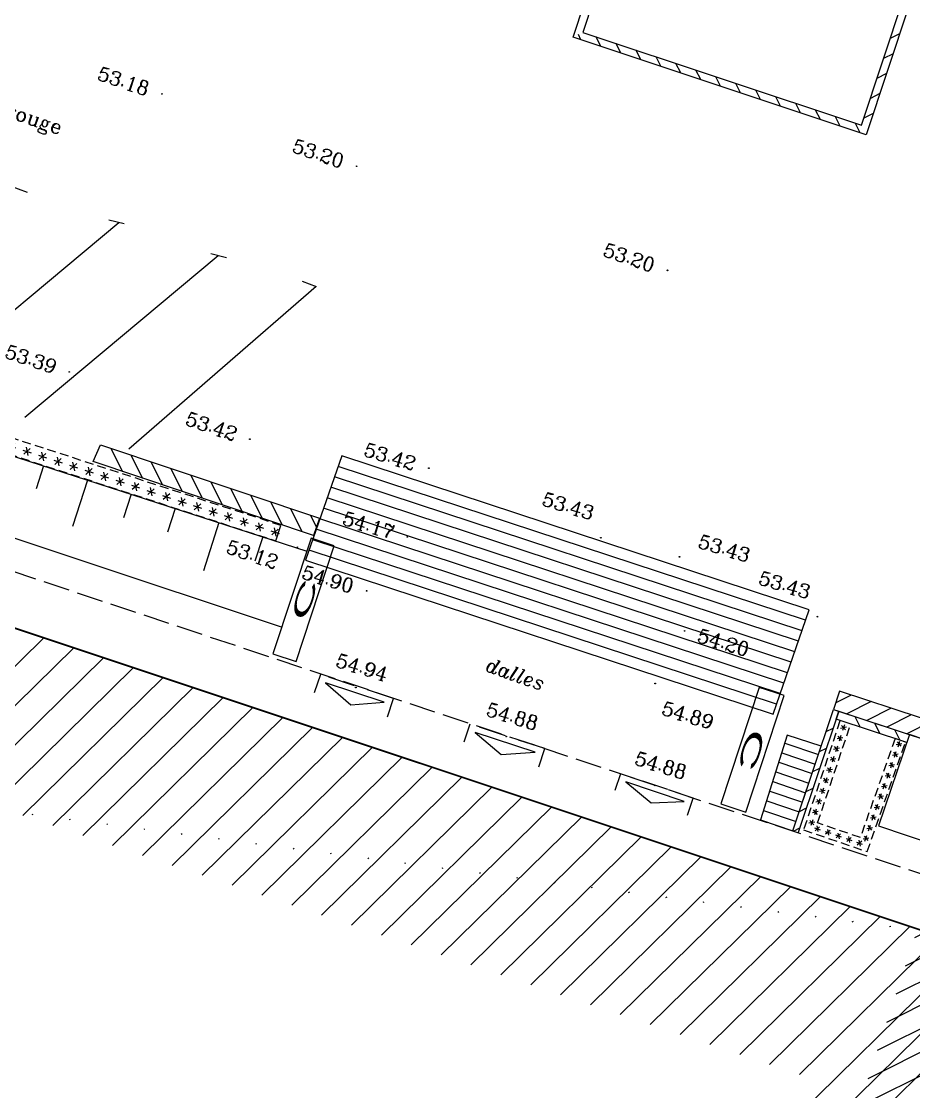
# Model space of a CAD drawing. Extents: x 661856 to 662117, y 6866905 to 6867165.
# Drawn here: x 662008.04 to 662033.49, y 6866967.09 to 6866997.62 of the extents above; entities that cross this region are included whole.
import ezdxf
from ezdxf.enums import TextEntityAlignment as Align

# ---------------------------------------------------------------- set-up
doc = ezdxf.new("R2010")
doc.units = 0
for name, pattern in [('CONTINU', [0]), ('DISCONTIN', [0.75, 0.5, -0.25]), ('HIDDEN', [0.375, 0.25, -0.125]), ('PARALLEL', [0]), ('USTATION2', [1, 0.75, -0.25])]:
    doc.linetypes.add(name, pattern=pattern)
doc.layers.get('0').update_dxf_attribs({"linetype": 'CONTINUOUS'})
for name, color, linetype in [('ACCES', 7, 'CONTINU'), ('BATI_LEGER', 7, 'CONTINU'), ('BATI_PUBLIC', 7, 'CONTINU'), ('BORDURE', 7, 'CONTINU'), ('COTE_ALTI', 8, 'CONTINU'), ('COTE_DE_SEUIL', 8, 'CONTINU'), ('ESCALIER', 7, 'CONTINU'), ('HACHURE', 7, 'CONTINUOUS'), ('HAIE', 3, 'CONTINU'), ('MARQ-SOL', 6, 'CONTINU'), ('MOB-URB', 6, 'CONTINU'), ('MUR', 7, 'CONTINU'), ('NOM_DE_VOIE', 7, 'CONTINU'), ('OUVRAGE_ART_DA', 7, 'CONTINU'), ('TALUS', 3, 'CONTINU')]:
    doc.layers.add(name, color=color, linetype=linetype)
doc.styles.add('COMPLEX', font='COMPLEX')
doc.styles.add('ITALIC', font='italic.shx', dxfattribs={"height": 0.6})
doc.styles.get("Standard").update_dxf_attribs({"font": 'ARIALUNI.ttf', "height": 2})

# ---------------------------------------------------------------- blocks, each defined once
blk = doc.blocks.new('*X94')
at = {"layer": 'BATI_PUBLIC', "color": 7, "linetype": 'CONTINU'}
for p, q in [((610644.013, 133481.382), (610647.983, 133485.352)), ((610644.868, 133481.105), (610648.838, 133485.075)), ((610645.722, 133480.828), (610649.692, 133484.799)), ((610646.577, 133480.552), (610650.547, 133484.522)), ((610647.431, 133480.275), (610651.402, 133484.245)), ((610648.286, 133479.998), (610652.256, 133483.968)), ((610649.141, 133479.721), (610653.111, 133483.692)), ((610649.995, 133479.445), (610653.965, 133483.415)), ((610650.85, 133479.168), (610654.82, 133483.138)), ((610651.704, 133478.891), (610655.675, 133482.861)), ((610652.559, 133478.614), (610656.529, 133482.584)), ((610653.414, 133478.337), (610657.384, 133482.308)), ((610654.268, 133478.061), (610658.238, 133482.031)), ((610655.123, 133477.784), (610659.093, 133481.754)), ((610655.977, 133477.507), (610659.948, 133481.477)), ((610656.832, 133477.23), (610660.802, 133481.201)), ((610657.687, 133476.954), (610661.657, 133480.924)), ((610658.541, 133476.677), (610662.512, 133480.647)), ((610659.396, 133476.4), (610663.366, 133480.37)), ((610660.25, 133476.123), (610664.221, 133480.094)), ((610661.105, 133475.847), (610665.075, 133479.817)), ((610661.96, 133475.57), (610665.93, 133479.54)), ((610662.814, 133475.293), (610666.785, 133479.263)), ((610663.669, 133475.016), (610667.639, 133478.987)), ((610664.523, 133474.74), (610668.494, 133478.71)), ((610665.378, 133474.463), (610669.348, 133478.433)), ((610666.233, 133474.186), (610670.203, 133478.156)), ((610667.087, 133473.909), (610671.058, 133477.88)), ((610667.942, 133473.632), (610671.912, 133477.603)), ((610668.797, 133473.356), (610672.767, 133477.326)), ((610669.651, 133473.079), (610673.621, 133477.049)), ((610669.102, 133471.399), (610674.476, 133476.773)), ((610668.554, 133469.719), (610675.331, 133476.496)), ((610668.005, 133468.039), (610675.815, 133475.849))]:
    blk.add_line(p, q, dxfattribs=at)
blk = doc.blocks.new('*X112')
at = {"layer": 'HAIE', "color": 3, "linetype": 'CONTINU'}
for p, q in [((610670.905, 133482.998), (610670.74, 133482.962)), ((610670.879, 133482.917), (610670.766, 133483.043)), ((610670.848, 133483.06), (610670.796, 133482.9)), ((610670.807, 133482.696), (610670.642, 133482.661)), ((610670.781, 133482.615), (610670.668, 133482.741)), ((610670.751, 133482.759), (610670.698, 133482.598)), ((610672.326, 133482.515), (610672.492, 133482.547)), ((610672.354, 133482.595), (610672.465, 133482.467)), ((610672.382, 133482.451), (610672.437, 133482.611)), ((610670.709, 133482.394), (610670.544, 133482.359)), ((610670.683, 133482.314), (610670.57, 133482.439)), ((610670.653, 133482.457), (610670.601, 133482.296)), ((610672.224, 133482.214), (610672.39, 133482.247)), ((610672.252, 133482.294), (610672.363, 133482.167)), ((610672.28, 133482.151), (610672.334, 133482.311)), ((610670.612, 133482.092), (610670.446, 133482.057)), ((610670.586, 133482.012), (610670.472, 133482.138)), ((610670.555, 133482.155), (610670.503, 133481.994)), ((610672.122, 133481.914), (610672.288, 133481.947)), ((610672.149, 133481.994), (610672.261, 133481.867)), ((610672.178, 133481.85), (610672.232, 133482.011)), ((610670.514, 133481.791), (610670.348, 133481.755)), ((610670.488, 133481.71), (610670.375, 133481.836)), ((610670.457, 133481.854), (610670.405, 133481.693)), ((610672.02, 133481.614), (610672.186, 133481.647)), ((610672.047, 133481.694), (610672.159, 133481.567)), ((610672.076, 133481.55), (610672.13, 133481.71)), ((610670.416, 133481.489), (610670.251, 133481.454)), ((610670.39, 133481.409), (610670.277, 133481.534)), ((610670.36, 133481.552), (610670.307, 133481.391)), ((610671.918, 133481.314), (610672.084, 133481.346)), ((610671.945, 133481.394), (610672.056, 133481.266)), ((610671.973, 133481.25), (610672.028, 133481.41)), ((610670.318, 133481.187), (610670.153, 133481.152)), ((610670.292, 133481.107), (610670.179, 133481.232)), ((610670.262, 133481.25), (610670.21, 133481.089)), ((610671.815, 133481.013), (610671.981, 133481.046)), ((610671.843, 133481.093), (610671.954, 133480.966)), ((610671.871, 133480.95), (610671.926, 133481.11)), ((610670.221, 133480.886), (610670.055, 133480.85)), ((610670.195, 133480.805), (610670.081, 133480.931)), ((610670.164, 133480.948), (610670.112, 133480.787)), ((610671.713, 133480.713), (610671.879, 133480.746)), ((610671.74, 133480.793), (610671.852, 133480.666)), ((610671.769, 133480.649), (610671.823, 133480.81)), ((610670.123, 133480.584), (610669.957, 133480.548)), ((610670.097, 133480.503), (610669.983, 133480.629)), ((610670.066, 133480.647), (610670.014, 133480.486)), ((610671.611, 133480.413), (610671.777, 133480.446)), ((610671.638, 133480.493), (610671.75, 133480.366)), ((610671.667, 133480.349), (610671.721, 133480.509)), ((610670.025, 133480.282), (610669.86, 133480.247)), ((610669.999, 133480.202), (610669.886, 133480.327)), ((610669.968, 133480.345), (610669.916, 133480.184)), ((610670.021, 133480.119), (610670.182, 133480.066)), ((610670.165, 133480.149), (610670.038, 133480.037)), ((610670.085, 133480.176), (610670.119, 133480.01)), ((610670.386, 133480.076), (610670.42, 133479.91)), ((610671.509, 133480.113), (610671.675, 133480.145)), ((610671.536, 133480.193), (610671.648, 133480.065)), ((610671.565, 133480.049), (610671.619, 133480.209)), ((610670.322, 133480.019), (610670.483, 133479.966)), ((610670.466, 133480.049), (610670.339, 133479.937)), ((610670.623, 133479.919), (610670.784, 133479.866)), ((610670.767, 133479.949), (610670.64, 133479.837)), ((610670.687, 133479.976), (610670.721, 133479.81)), ((610670.924, 133479.82), (610671.085, 133479.766)), ((610671.068, 133479.849), (610670.941, 133479.737)), ((610670.988, 133479.876), (610671.022, 133479.71)), ((610671.289, 133479.776), (610671.323, 133479.61)), ((610671.407, 133479.812), (610671.573, 133479.845)), ((610671.434, 133479.892), (610671.545, 133479.765)), ((610671.462, 133479.749), (610671.517, 133479.909)), ((610671.225, 133479.72), (610671.386, 133479.666)), ((610671.369, 133479.749), (610671.242, 133479.637))]:
    blk.add_line(p, q, dxfattribs=at)
blk = doc.blocks.new('*X113')
at = {"layer": 'MUR', "color": 7, "linetype": 'CONTINU'}
for p, q in [((610671.138, 133483.305), (610671.293, 133483.005)), ((610671.709, 133483.122), (610671.864, 133482.822)), ((610672.281, 133482.939), (610672.435, 133482.639))]:
    blk.add_line(p, q, dxfattribs=at)
blk = doc.blocks.new('*X114')
at = {"layer": 'MUR', "color": 7, "linetype": 'CONTINU'}
for p, q in [((610670.519, 133482.955), (610670.323, 133482.855)), ((610670.333, 133482.384), (610670.138, 133482.285)), ((610670.148, 133481.814), (610669.952, 133481.714)), ((610669.962, 133481.243), (610669.766, 133481.144)), ((610669.776, 133480.673), (610669.58, 133480.573)), ((610669.59, 133480.102), (610669.426, 133480.018))]:
    blk.add_line(p, q, dxfattribs=at)
blk = doc.blocks.new('*X115')
at = {"layer": 'MUR', "color": 7, "linetype": 'CONTINU'}
for p, q in [((610671.037, 133483.915), (610670.593, 133483.687)), ((610671.609, 133483.732), (610670.917, 133483.376)), ((610672.18, 133483.549), (610671.489, 133483.193)), ((610672.752, 133483.366), (610672.06, 133483.01)), ((610673.323, 133483.183), (610672.631, 133482.827)), ((610673.895, 133483), (610673.203, 133482.644)), ((610674.466, 133482.818), (610673.774, 133482.461)), ((610675.037, 133482.635), (610674.346, 133482.278))]:
    blk.add_line(p, q, dxfattribs=at)
blk = doc.blocks.new('*X137')
at = {"layer": 'MUR', "color": 7, "linetype": 'CONTINU'}
for p, q in [((610663.164, 133502.547), (610663.09, 133502.692)), ((610672.255, 133502.796), (610671.987, 133502.659)), ((610663.735, 133502.362), (610663.598, 133502.63)), ((610664.306, 133502.178), (610664.169, 133502.446)), ((610664.876, 133501.993), (610664.739, 133502.261)), ((610665.447, 133501.808), (610665.31, 133502.076)), ((610672.071, 133502.225), (610671.803, 133502.088)), ((610666.018, 133501.623), (610665.881, 133501.891)), ((610666.589, 133501.439), (610666.452, 133501.707)), ((610667.16, 133501.254), (610667.023, 133501.522)), ((610671.887, 133501.654), (610671.619, 133501.516)), ((610667.731, 133501.069), (610667.594, 133501.337)), ((610668.301, 133500.884), (610668.165, 133501.152)), ((610668.872, 133500.7), (610668.735, 133500.968)), ((610671.703, 133501.083), (610671.435, 133500.945)), ((610669.443, 133500.515), (610669.306, 133500.783)), ((610670.014, 133500.33), (610669.877, 133500.598)), ((610670.585, 133500.145), (610670.448, 133500.413)), ((610671.156, 133499.96), (610671.019, 133500.228)), ((610671.519, 133500.512), (610671.251, 133500.374))]:
    blk.add_line(p, q, dxfattribs=at)
blk = doc.blocks.new('*X141')
at = {"layer": 'TALUS', "color": 3, "linetype": 'CONTINU'}
for p, q in [((610622.888, 133498.334), (610622.452, 133497.024)), ((610624.137, 133497.919), (610623.92, 133497.269)), ((610625.385, 133497.503), (610625.17, 133496.858)), ((610626.633, 133497.087), (610626.208, 133495.809)), ((610627.882, 133496.671), (610627.671, 133496.038)), ((610629.13, 133496.256), (610628.921, 133495.628)), ((610630.378, 133495.84), (610629.963, 133494.595)), ((610631.626, 133495.424), (610631.421, 133494.807)), ((610632.875, 133495.008), (610632.671, 133494.397)), ((610634.129, 133494.612), (610633.74, 133493.381)), ((610635.384, 133494.216), (610635.189, 133493.598)), ((610636.639, 133493.82), (610636.442, 133493.199)), ((610637.893, 133493.423), (610637.499, 133492.175)), ((610639.148, 133493.027), (610638.95, 133492.4)), ((610640.403, 133492.631), (610640.204, 133492.001)), ((610641.657, 133492.235), (610641.257, 133490.969)), ((610642.912, 133491.839), (610642.711, 133491.203)), ((610644.166, 133491.442), (610643.965, 133490.804)), ((610645.421, 133491.047), (610645.018, 133489.762)), ((610646.677, 133490.653), (610646.474, 133490.007)), ((610647.932, 133490.258), (610647.726, 133489.605)), ((610649.187, 133489.864), (610648.771, 133488.539)), ((610650.442, 133489.47), (610650.231, 133488.798)), ((610651.697, 133489.075), (610651.484, 133488.395)), ((610652.953, 133488.681), (610652.519, 133487.302)), ((610654.208, 133488.286), (610653.988, 133487.588)), ((610655.463, 133487.892), (610655.365, 133487.577))]:
    blk.add_line(p, q, dxfattribs=at)
blk = doc.blocks.new('*X142')
at = {"layer": 'HAIE', "color": 3, "linetype": 'CONTINU'}
for p, q in [((610621.892, 133499.031), (610621.708, 133498.865)), ((610621.774, 133499.069), (610621.826, 133498.827)), ((610621.682, 133498.986), (610621.918, 133498.91)), ((610622.124, 133498.843), (610622.36, 133498.766)), ((610622.335, 133498.887), (610622.15, 133498.722)), ((610622.217, 133498.926), (610622.268, 133498.683)), ((610622.777, 133498.744), (610622.592, 133498.578)), ((610622.659, 133498.782), (610622.71, 133498.54)), ((610622.567, 133498.699), (610622.802, 133498.623)), ((610623.009, 133498.556), (610623.245, 133498.479)), ((610623.219, 133498.6), (610623.035, 133498.434)), ((610623.101, 133498.639), (610623.152, 133498.396)), ((610623.451, 133498.412), (610623.687, 133498.335)), ((610623.661, 133498.457), (610623.477, 133498.291)), ((610623.543, 133498.495), (610623.595, 133498.252)), ((610623.893, 133498.268), (610624.129, 133498.192)), ((610624.103, 133498.313), (610623.919, 133498.147)), ((610623.985, 133498.351), (610624.037, 133498.109)), ((610624.335, 133498.125), (610624.571, 133498.048)), ((610624.545, 133498.169), (610624.361, 133498.004)), ((610624.427, 133498.208), (610624.479, 133497.965)), ((610624.777, 133497.981), (610625.013, 133497.905)), ((610624.987, 133498.026), (610624.803, 133497.86)), ((610624.869, 133498.064), (610624.921, 133497.822)), ((610625.219, 133497.838), (610625.455, 133497.761)), ((610625.429, 133497.882), (610625.245, 133497.716)), ((610625.311, 133497.92), (610625.363, 133497.678)), ((610625.662, 133497.694), (610625.897, 133497.617)), ((610625.872, 133497.739), (610625.687, 133497.573)), ((610625.754, 133497.777), (610625.805, 133497.534)), ((610626.104, 133497.55), (610626.339, 133497.474)), ((610626.314, 133497.595), (610626.129, 133497.429)), ((610626.196, 133497.633), (610626.247, 133497.391)), ((610626.638, 133497.49), (610626.689, 133497.247)), ((610626.546, 133497.407), (610626.782, 133497.33)), ((610626.756, 133497.451), (610626.572, 133497.285)), ((610626.988, 133497.263), (610627.224, 133497.186)), ((610627.198, 133497.308), (610627.014, 133497.142)), ((610627.08, 133497.346), (610627.132, 133497.104)), ((610627.522, 133497.202), (610627.574, 133496.96)), ((610627.43, 133497.119), (610627.666, 133497.043)), ((610627.64, 133497.164), (610627.456, 133496.998)), ((610627.872, 133496.976), (610628.108, 133496.899)), ((610628.082, 133497.021), (610627.898, 133496.855)), ((610627.964, 133497.059), (610628.016, 133496.816)), ((610628.524, 133496.877), (610628.34, 133496.711)), ((610628.406, 133496.915), (610628.458, 133496.673)), ((610628.314, 133496.832), (610628.55, 133496.756)), ((610628.756, 133496.689), (610628.992, 133496.612)), ((610628.966, 133496.733), (610628.782, 133496.567)), ((610628.849, 133496.772), (610628.9, 133496.529)), ((610629.409, 133496.59), (610629.224, 133496.424)), ((610629.291, 133496.628), (610629.342, 133496.385)), ((610629.199, 133496.545), (610629.434, 133496.468)), ((610629.641, 133496.401), (610629.876, 133496.325)), ((610629.851, 133496.446), (610629.666, 133496.28)), ((610629.733, 133496.484), (610629.784, 133496.242)), ((610630.083, 133496.258), (610630.319, 133496.181)), ((610630.293, 133496.302), (610630.109, 133496.137)), ((610630.175, 133496.341), (610630.226, 133496.098)), ((610630.525, 133496.114), (610630.761, 133496.038)), ((610630.735, 133496.159), (610630.551, 133495.993)), ((610630.617, 133496.197), (610630.669, 133495.955)), ((610630.967, 133495.971), (610631.203, 133495.894)), ((610631.177, 133496.015), (610630.993, 133495.849)), ((610631.059, 133496.054), (610631.111, 133495.811)), ((610631.409, 133495.827), (610631.645, 133495.75)), ((610631.619, 133495.872), (610631.435, 133495.706)), ((610631.501, 133495.91), (610631.553, 133495.667)), ((610631.851, 133495.683), (610632.087, 133495.607)), ((610632.061, 133495.728), (610631.877, 133495.562)), ((610631.943, 133495.766), (610631.995, 133495.524)), ((610632.293, 133495.54), (610632.529, 133495.463)), ((610632.503, 133495.584), (610632.319, 133495.418)), ((610632.386, 133495.623), (610632.437, 133495.38)), ((610632.736, 133495.396), (610632.971, 133495.32)), ((610632.946, 133495.441), (610632.761, 133495.275)), ((610632.828, 133495.479), (610632.879, 133495.237)), ((610633.178, 133495.253), (610633.413, 133495.176)), ((610633.388, 133495.297), (610633.203, 133495.131)), ((610633.27, 133495.335), (610633.321, 133495.093)), ((610633.62, 133495.109), (610633.856, 133495.032)), ((610633.83, 133495.154), (610633.646, 133494.988)), ((610633.712, 133495.192), (610633.763, 133494.949)), ((610634.154, 133495.048), (610634.206, 133494.806)), ((610634.062, 133494.965), (610634.298, 133494.889)), ((610634.272, 133495.01), (610634.088, 133494.844)), ((610634.504, 133494.822), (610634.74, 133494.746)), ((610634.714, 133494.867), (610634.53, 133494.701)), ((610634.596, 133494.905), (610634.648, 133494.663)), ((610635.039, 133494.763), (610635.091, 133494.521)), ((610634.947, 133494.68), (610635.183, 133494.604)), ((610635.157, 133494.725), (610634.973, 133494.559)), ((610635.389, 133494.537), (610635.625, 133494.461)), ((610635.599, 133494.582), (610635.415, 133494.416)), ((610635.481, 133494.62), (610635.533, 133494.378)), ((610636.042, 133494.44), (610635.858, 133494.274)), ((610635.924, 133494.478), (610635.976, 133494.236)), ((610635.832, 133494.395), (610636.068, 133494.319)), ((610636.274, 133494.252), (610636.51, 133494.176)), ((610636.484, 133494.298), (610636.3, 133494.131)), ((610636.366, 133494.336), (610636.418, 133494.093)), ((610636.927, 133494.155), (610636.743, 133493.989)), ((610636.809, 133494.193), (610636.861, 133493.951)), ((610636.717, 133494.11), (610636.953, 133494.034)), ((610637.159, 133493.967), (610637.395, 133493.891)), ((610637.369, 133494.013), (610637.185, 133493.846)), ((610637.251, 133494.051), (610637.303, 133493.808)), ((610637.602, 133493.825), (610637.838, 133493.749)), ((610637.812, 133493.87), (610637.628, 133493.704)), ((610637.694, 133493.908), (610637.746, 133493.666)), ((610638.044, 133493.682), (610638.28, 133493.607)), ((610638.254, 133493.728), (610638.07, 133493.561)), ((610638.136, 133493.766), (610638.188, 133493.523)), ((610638.487, 133493.54), (610638.723, 133493.464)), ((610638.697, 133493.585), (610638.513, 133493.419)), ((610638.579, 133493.623), (610638.631, 133493.381)), ((610638.929, 133493.398), (610639.165, 133493.322)), ((610639.139, 133493.443), (610638.955, 133493.276)), ((610639.021, 133493.481), (610639.073, 133493.238)), ((610639.372, 133493.255), (610639.608, 133493.179)), ((610639.582, 133493.3), (610639.398, 133493.134)), ((610639.464, 133493.338), (610639.516, 133493.096)), ((610639.814, 133493.113), (610640.05, 133493.037)), ((610640.024, 133493.158), (610639.84, 133492.991)), ((610639.906, 133493.196), (610639.958, 133492.953)), ((610640.257, 133492.97), (610640.493, 133492.894)), ((610640.467, 133493.015), (610640.283, 133492.849)), ((610640.349, 133493.053), (610640.401, 133492.811)), ((610640.791, 133492.911), (610640.843, 133492.669)), ((610640.699, 133492.828), (610640.935, 133492.752)), ((610640.909, 133492.873), (610640.725, 133492.707)), ((610641.142, 133492.685), (610641.378, 133492.609)), ((610641.352, 133492.73), (610641.168, 133492.564)), ((610641.234, 133492.768), (610641.286, 133492.526)), ((610641.676, 133492.626), (610641.728, 133492.384)), ((610641.584, 133492.543), (610641.82, 133492.467)), ((610641.794, 133492.588), (610641.61, 133492.422)), ((610642.027, 133492.4), (610642.263, 133492.324)), ((610642.237, 133492.446), (610642.053, 133492.279)), ((610642.119, 133492.484), (610642.171, 133492.241)), ((610642.679, 133492.303), (610642.495, 133492.137)), ((610642.561, 133492.341), (610642.613, 133492.099)), ((610642.469, 133492.258), (610642.705, 133492.182)), ((610642.912, 133492.115), (610643.148, 133492.039)), ((610643.122, 133492.161), (610642.938, 133491.994)), ((610643.004, 133492.199), (610643.056, 133491.956)), ((610643.564, 133492.018), (610643.38, 133491.852)), ((610643.446, 133492.056), (610643.498, 133491.814)), ((610643.354, 133491.973), (610643.59, 133491.897)), ((610643.797, 133491.83), (610644.033, 133491.754)), ((610644.007, 133491.876), (610643.823, 133491.709)), ((610643.889, 133491.914), (610643.941, 133491.671)), ((610644.239, 133491.688), (610644.475, 133491.612)), ((610644.449, 133491.733), (610644.265, 133491.567)), ((610644.331, 133491.771), (610644.383, 133491.529)), ((610644.682, 133491.546), (610644.918, 133491.47)), ((610644.892, 133491.591), (610644.708, 133491.424)), ((610644.774, 133491.629), (610644.826, 133491.386)), ((610645.125, 133491.405), (610645.361, 133491.33)), ((610645.334, 133491.451), (610645.151, 133491.284)), ((610645.216, 133491.488), (610645.27, 133491.246)), ((610645.568, 133491.265), (610645.804, 133491.19)), ((610645.778, 133491.311), (610645.595, 133491.144)), ((610645.659, 133491.348), (610645.713, 133491.106)), ((610646.011, 133491.125), (610646.248, 133491.05)), ((610646.221, 133491.171), (610646.038, 133491.004)), ((610646.103, 133491.208), (610646.156, 133490.966)), ((610646.546, 133491.068), (610646.599, 133490.826)), ((610646.454, 133490.985), (610646.691, 133490.91)), ((610646.664, 133491.031), (610646.481, 133490.864)), ((610646.898, 133490.845), (610647.134, 133490.77)), ((610647.107, 133490.891), (610646.925, 133490.724)), ((610646.989, 133490.928), (610647.043, 133490.686)), ((610647.432, 133490.788), (610647.486, 133490.546)), ((610647.341, 133490.705), (610647.577, 133490.63)), ((610647.551, 133490.751), (610647.368, 133490.583)), ((610647.784, 133490.565), (610648.021, 133490.49)), ((610647.994, 133490.611), (610647.811, 133490.443)), ((610647.876, 133490.648), (610647.929, 133490.406)), ((610648.437, 133490.471), (610648.254, 133490.303)), ((610648.319, 133490.508), (610648.373, 133490.266)), ((610648.228, 133490.425), (610648.464, 133490.35)), ((610648.671, 133490.285), (610648.907, 133490.21)), ((610648.881, 133490.331), (610648.698, 133490.163)), ((610648.762, 133490.368), (610648.816, 133490.126)), ((610649.324, 133490.191), (610649.141, 133490.023)), ((610649.206, 133490.228), (610649.259, 133489.986)), ((610649.114, 133490.144), (610649.351, 133490.07)), ((610649.557, 133490.004), (610649.794, 133489.93)), ((610649.767, 133490.051), (610649.584, 133489.883)), ((610649.649, 133490.088), (610649.702, 133489.846)), ((610650.001, 133489.864), (610650.237, 133489.79)), ((610650.21, 133489.911), (610650.027, 133489.743)), ((610650.092, 133489.948), (610650.146, 133489.706)), ((610650.444, 133489.724), (610650.68, 133489.65)), ((610650.654, 133489.771), (610650.471, 133489.603)), ((610650.535, 133489.808), (610650.589, 133489.566)), ((610650.887, 133489.584), (610651.124, 133489.51)), ((610651.097, 133489.631), (610650.914, 133489.463)), ((610650.979, 133489.668), (610651.032, 133489.426)), ((610651.331, 133489.444), (610651.567, 133489.37)), ((610651.54, 133489.491), (610651.357, 133489.323)), ((610651.422, 133489.528), (610651.476, 133489.286)), ((610651.774, 133489.304), (610652.01, 133489.23)), ((610651.983, 133489.351), (610651.801, 133489.183)), ((610651.865, 133489.388), (610651.919, 133489.146)), ((610652.309, 133489.248), (610652.362, 133489.006)), ((610652.217, 133489.164), (610652.454, 133489.09)), ((610652.427, 133489.211), (610652.244, 133489.043)), ((610652.66, 133489.024), (610652.897, 133488.95)), ((610652.87, 133489.071), (610652.687, 133488.903)), ((610652.752, 133489.108), (610652.805, 133488.866)), ((610653.313, 133488.931), (610653.13, 133488.763)), ((610653.195, 133488.968), (610653.249, 133488.726)), ((610653.104, 133488.884), (610653.34, 133488.81)), ((610653.547, 133488.744), (610653.783, 133488.67)), ((610653.757, 133488.791), (610653.574, 133488.623)), ((610653.638, 133488.828), (610653.692, 133488.586)), ((610654.2, 133488.651), (610654.017, 133488.483)), ((610654.082, 133488.688), (610654.135, 133488.446)), ((610653.99, 133488.604), (610654.227, 133488.53)), ((610654.434, 133488.464), (610654.67, 133488.39)), ((610654.643, 133488.511), (610654.46, 133488.343)), ((610654.525, 133488.548), (610654.578, 133488.306))]:
    blk.add_line(p, q, dxfattribs=at)
blk = doc.blocks.new('*X143')
at = {"layer": 'MUR', "color": 7, "linetype": 'CONTINU'}
for p, q in [((610649.854, 133490.772), (610650.188, 133490.118)), ((610650.425, 133490.587), (610650.758, 133489.932)), ((610650.996, 133490.401), (610651.329, 133489.747)), ((610651.566, 133490.216), (610651.9, 133489.561)), ((610652.137, 133490.031), (610652.47, 133489.376)), ((610652.707, 133489.845), (610653.041, 133489.19)), ((610653.278, 133489.66), (610653.612, 133489.005)), ((610653.849, 133489.474), (610654.182, 133488.819)), ((610654.419, 133489.289), (610654.753, 133488.634)), ((610654.99, 133489.103), (610655.323, 133488.448)), ((610655.561, 133488.918), (610655.732, 133488.581))]:
    blk.add_line(p, q, dxfattribs=at)
blk = doc.blocks.new('P30100')
at = {"color": 0}
blk.add_circle((0, 0), 0.05, dxfattribs=at)
blk.add_attdef('COTE30100', (0.3, 0.3), '', height=0.3)
blk = doc.blocks.new('P30500')
at = {"color": 0}
blk.add_circle((0, 0), 0.05, dxfattribs=at)
blk.add_attdef('COTE30500', text='', height=0.3).set_placement((-0.3, -0.15), align=Align.RIGHT)
blk = doc.blocks.new('P30200')
at = {"color": 0}
blk.add_circle((0, 0), 0.05, dxfattribs=at)
blk.add_attdef('COTE30200', (0.3, -0.15), '', height=0.3)
blk = doc.blocks.new('P30300')
at = {"color": 0}
blk.add_circle((0, 0), 0.05, dxfattribs=at)
blk.add_attdef('COTE30300', (0.3, -0.6), '', height=0.3)
blk = doc.blocks.new('P30700')
at = {"color": 0}
blk.add_circle((0, 0), 0.05, dxfattribs=at)
blk.add_attdef('COTE30700', text='', height=0.3).set_placement((0, 0.3), align=Align.CENTER)
blk = doc.blocks.new('P30400')
at = {"color": 0}
blk.add_circle((0, 0), 0.05, dxfattribs=at)
blk.add_attdef('COTE30400', text='', height=0.3).set_placement((-0.3, 0.3), align=Align.RIGHT)
blk = doc.blocks.new('P30600')
at = {"color": 0}
blk.add_circle((0, 0), 0.05, dxfattribs=at)
blk.add_attdef('COTE30600', text='', height=0.3).set_placement((-0.3, -0.6), align=Align.RIGHT)
blk = doc.blocks.new('P23800')
for p, q in [((0, 0.497), (0, 0)), ((0.9987, 0.497), (0, 0.497)), ((0.9987, 0), (0.9987, 0.497)), ((0, 0), (0.9987, 0))]:
    blk.add_line(p, q)
blk = doc.blocks.new('P28000')
blk.add_blockref('P23800', (0, 0))
blk.add_text('C', height=0.3394).set_placement((0.3321, 0.0648))
blk = doc.blocks.new('SU415')
at = {"color": 0, "linetype": 'CONTINUOUS'}
for points in [[(0, 0.5), (0, 0)], [(0.1, 0.167), (0.9, 0.167), (0.5, 0.5), (0.1, 0.167)], [(1, 0), (1, 0.5)]]:
    blk.add_lwpolyline(points, dxfattribs=at)
at = {"color": 0, "linetype": 'DISCONTIN'}
blk.add_lwpolyline([(0, 0), (1, 0)], dxfattribs=at)

msp = doc.modelspace()

# ---------------------------------------------------------------- hatches: boundary and pattern name
at = {"layer": 'HACHURE'}
h = msp.add_hatch(dxfattribs=at)
h.set_pattern_fill('_USER', color=256, scale=0.6, angle=26.5676, style=0, pattern_type=0)
h.set_pattern_definition([(26.56761368, (50261.49716, 6738626.0907), (-0.2683521585, 0.5366443133), [])])
edge = h.paths.add_edge_path()
edge.add_line((661932.568, 6866987.86), (661945.677, 6866983.487))
edge.add_line((661945.677, 6866983.487), (661946.665, 6866986.457))
edge.add_line((661946.665, 6866986.457), (661963.755, 6866980.758))
edge.add_line((661963.755, 6866980.758), (661963.244, 6866979.245))
edge.add_line((661963.244, 6866979.245), (661980.522, 6866973.462))
edge.add_line((661980.522, 6866973.462), (662010.428, 6866963.543))
edge.add_line((662010.428, 6866963.543), (662028.856, 6866957.401))
edge.add_line((662028.856, 6866957.401), (662030.123, 6866961.207))
edge.add_line((662030.123, 6866961.207), (662033.604, 6866971.712))
edge.add_line((661931.619, 6866985.015), (661947.576, 6866979.691))
edge.add_line((661947.576, 6866979.691), (661948.564, 6866982.662))
edge.add_line((661948.564, 6866982.662), (661959.95, 6866978.865))
edge.add_line((661959.95, 6866978.865), (661958.946, 6866975.891))
edge.add_line((661958.946, 6866975.891), (661961.96, 6866974.898))
edge.add_line((661961.96, 6866974.898), (661962.447, 6866976.348))
edge.add_line((661962.447, 6866976.348), (661979.574, 6866970.616))
edge.add_line((661979.574, 6866970.616), (662009.482, 6866960.696))
edge.add_line((662009.482, 6866960.696), (662030.755, 6866953.606))
edge.add_line((662030.755, 6866953.606), (662032.97, 6866960.261))
edge.add_line((662032.97, 6866960.261), (662036.452, 6866970.768))
edge.add_line((662036.452, 6866970.768), (662033.597, 6866971.692))
edge.add_line((661931.619, 6866985.015), (661932.568, 6866987.86))

# ---------------------------------------------------------------- linework, layer by layer
at = {"layer": 'BATI_LEGER', "color": 7, "linetype": 'USTATION2'}
msp.add_lwpolyline([(661968.832, 6866994.911), (662038.268, 6866971.783)], dxfattribs=at)
at = {"layer": 'BATI_PUBLIC', "color": 7, "linetype": 'CONTINU', "const_width": 0.05}
msp.add_lwpolyline([(661957.151, 6867019.15), (661965.107, 6867042.65), (661969.045, 6867041.317), (661969.767, 6867043.45), (661972.676, 6867042.485), (661973.234, 6867044.186), (661977.083, 6867042.946), (661976.554, 6867041.277), (661979.416, 6867040.259), (661978.731, 6867038.169), (661982.647, 6867036.833), (661974.066, 6867011.068), (661975.832, 6867010.48), (661974.571, 6867006.668), (661972.797, 6867007.259), (661971.887, 6867004.525), (661973.497, 6867001.543), (661972.323, 6866998.095), (661969.418, 6866996.699), (661968.353, 6866993.476), (662036.575, 6866970.737), (662030.798, 6866953.544), (662013.322, 6866959.229)], dxfattribs=at)
at = {"layer": 'BORDURE', "color": 7, "linetype": 'CONTINUOUS'}
msp.add_lwpolyline([(661981.464, 6866991.579), (662003.553, 6866984.301), (662015.482, 6866980.335)], dxfattribs=at)
at = {"layer": 'ESCALIER', "color": 7, "linetype": 'CONTINU'}
for p, q in [((662017.176, 6866985.228), (662016.145, 6866982.251)), ((662030.518, 6866980.834), (662017.176, 6866985.228)), ((662030.414, 6866980.535), (662017.072, 6866984.928)), ((662030.311, 6866980.236), (662016.969, 6866984.629)), ((662030.207, 6866979.938), (662016.865, 6866984.33)), ((662030.103, 6866979.639), (662016.762, 6866984.031)), ((662030, 6866979.34), (662016.658, 6866983.732)), ((662029.896, 6866979.041), (662016.555, 6866983.433)), ((662029.792, 6866978.742), (662016.451, 6866983.134)), ((662029.689, 6866978.443), (662016.348, 6866982.835)), ((662029.585, 6866978.144), (662016.244, 6866982.536)), ((662016.145, 6866982.251), (662029.484, 6866977.853)), ((662029.484, 6866977.853), (662030.518, 6866980.834)), ((662029.891, 6866977.262), (662029.13, 6866974.838)), ((662030.858, 6866976.94), (662029.891, 6866977.262)), ((662029.819, 6866977.031), (662030.779, 6866976.705)), ((662030.048, 6866974.526), (662030.858, 6866976.94)), ((662029.733, 6866976.757), (662030.687, 6866976.433)), ((662029.646, 6866976.483), (662030.596, 6866976.161)), ((662029.56, 6866976.208), (662030.505, 6866975.888)), ((662029.474, 6866975.934), (662030.413, 6866975.616)), ((662029.302, 6866975.386), (662030.231, 6866975.071)), ((662029.388, 6866975.66), (662030.322, 6866975.343)), ((662029.216, 6866975.112), (662030.139, 6866974.799)), ((662029.13, 6866974.838), (662030.048, 6866974.526))]:
    msp.add_line(p, q, dxfattribs=at)
at = {"layer": 'HAIE', "color": 3, "linetype": 'HIDDEN'}
for points in [[(662015.443, 6866983.243), (662005.671, 6866986.422), (661995.155, 6866989.907), (661982.464, 6866994.149), (661982.316, 6866993.708), (661995.008, 6866989.466), (662005.526, 6866985.98), (662015.295, 6866982.802)], [(662031.394, 6866977.67), (662030.355, 6866974.555), (662032.171, 6866973.935), (662033.265, 6866977.061)], [(662032.965, 6866977.163), (662031.975, 6866974.337), (662030.756, 6866974.753), (662031.695, 6866977.569)]]:
    msp.add_lwpolyline(points, dxfattribs=at)
at = {"layer": 'HAIE', "color": 3, "linetype": 'CONTINUOUS'}
for points in [[(662015.295, 6866982.802), (662015.443, 6866983.243)], [(662033.265, 6866977.061), (662032.965, 6866977.163)]]:
    msp.add_lwpolyline(points, dxfattribs=at)
at = {"layer": 'MARQ-SOL', "color": 6, "linetype": 'CONTINUOUS'}
for points in [[(662007.684, 6866992.937), (662008.199, 6866992.751)], [(662010.818, 6866991.881), (662005.284, 6866987.25)], [(662010.529, 6866991.96), (662010.968, 6866991.858)], [(662013.443, 6866990.997), (662013.892, 6866990.888)], [(662013.655, 6866990.936), (662008.132, 6866986.321)], [(662016.049, 6866990.214), (662016.452, 6866990.063), (662011.107, 6866985.415)]]:
    msp.add_lwpolyline(points, dxfattribs=at)
at = {"layer": 'MUR', "color": 7, "linetype": 'PARALLEL'}
for points in [[(662045.522, 6867034.757), (662032.141, 6866994.39), (662023.785, 6866997.174), (662037.098, 6867037.524)], [(662037.3, 6867037.458), (662024.053, 6866997.308), (662032.006, 6866994.659), (662045.321, 6867034.829)], [(662010.291, 6866985.541), (662016.538, 6866983.452)], [(662016.372, 6866982.959), (662010.086, 6866985.062)], [(662030.049, 6866974.527), (662031.21, 6866977.99)], [(662031.357, 6866977.942), (662030.197, 6866974.478)], [(662031.357, 6866977.942), (662033.372, 6866977.277)], [(662033.297, 6866977.051), (662031.281, 6866977.716)]]:
    msp.add_lwpolyline(points, dxfattribs=at)
at = {"layer": 'MUR', "color": 7, "linetype": 'CONTINUOUS'}
for points in [[(662010.086, 6866985.062), (662010.291, 6866985.541)], [(662016.538, 6866983.452), (662016.372, 6866982.959)], [(662035.854, 6866976.46), (662036.004, 6866976.989), (662031.382, 6866978.513), (662031.21, 6866977.99), (662035.854, 6866976.46)], [(662031.21, 6866977.99), (662031.357, 6866977.942)], [(662031.281, 6866977.716), (662031.357, 6866977.942)]]:
    msp.add_lwpolyline(points, dxfattribs=at)
at = {"layer": 'TALUS', "color": 3, "linetype": 'CONTINUOUS'}
msp.add_lwpolyline([(661982.448, 6866993.658), (661993.661, 6866989.817), (662005.598, 6866985.935), (662016.178, 6866982.512)], dxfattribs=at)

# ---------------------------------------------------------------- block references
at = {"layer": 'ACCES', "color": 7, "linetype": 'CONTINU'}
for p, xscale, yscale, rotation in [((662018.652, 6866978.304), 2.195718999929423, 1.102607000393524, 161.7444627091613), ((662022.969, 6866976.873), 2.251113999873811, 1.090591999545443, 161.84866271486), ((662027.205, 6866975.456), 2.186729000060659, 1.017147999552525, 161.2831627060102)]:
    msp.add_blockref('SU415', p, dxfattribs=dict(at, xscale=xscale, yscale=yscale, rotation=rotation))
at = {"layer": 'BATI_PUBLIC', "color": 7, "linetype": 'CONTINU', "rotation": 359.5109627095217}
msp.add_blockref('*X94', (50243.611, 6738711.553), dxfattribs=at)
at = {"layer": 'COTE_ALTI', "color": 8}
ref = msp.add_blockref('P30500', (662012.047, 6866995.554, 53.182), dxfattribs=dict(at, xscale=0.1999999999630791, yscale=0.1999999999630791, rotation=341.5109655832211))
ref.add_attrib('COTE30500', '53.18', dxfattribs={"color": 8, "height": 0.4, "rotation": 341.511, "style": 'COMPLEX'}).set_placement((662011.604, 6866995.491, 53.182), align=Align.RIGHT)
ref = msp.add_blockref('P30500', (662017.602, 6866993.49, 53.196), dxfattribs=dict(at, xscale=0.1999999999630791, yscale=0.1999999999630791, rotation=341.5109655832211))
ref.add_attrib('COTE30500', '53.20', dxfattribs={"color": 8, "height": 0.4, "rotation": 341.511, "style": 'COMPLEX'}).set_placement((662017.16, 6866993.427, 53.196), align=Align.RIGHT)
ref = msp.add_blockref('P30500', (662026.472, 6866990.521, 53.201), dxfattribs=dict(at, xscale=0.1999999999630791, yscale=0.1999999999630791, rotation=341.5109655832211))
ref.add_attrib('COTE30500', '53.20', dxfattribs={"color": 8, "height": 0.4, "rotation": 341.511, "style": 'COMPLEX'}).set_placement((662026.03, 6866990.459, 53.201), align=Align.RIGHT)
ref = msp.add_blockref('P30500', (662009.404, 6866987.621, 53.389), dxfattribs=dict(at, xscale=0.1999999999630791, yscale=0.1999999999630791, rotation=341.5109655832211))
ref.add_attrib('COTE30500', '53.39', dxfattribs={"color": 8, "height": 0.4, "rotation": 341.511, "style": 'COMPLEX'}).set_placement((662008.961, 6866987.558, 53.389), align=Align.RIGHT)
ref = msp.add_blockref('P30500', (662014.554, 6866985.703, 53.423), dxfattribs=dict(at, xscale=0.1999999999630791, yscale=0.1999999999630791, rotation=341.5109655832211))
ref.add_attrib('COTE30500', '53.42', dxfattribs={"color": 8, "height": 0.4, "rotation": 341.511, "style": 'COMPLEX'}).set_placement((662014.111, 6866985.64, 53.423), align=Align.RIGHT)
ref = msp.add_blockref('P30500', (662019.66, 6866984.876, 53.423), dxfattribs=dict(at, xscale=0.2000000000932818, yscale=0.2000000000932818, rotation=343.3109654157499))
ref.add_attrib('COTE30500', '53.42', dxfattribs={"color": 8, "height": 0.4, "rotation": 343.311, "style": 'COMPLEX'}).set_placement((662019.219, 6866984.8, 53.423), align=Align.RIGHT)
ref = msp.add_blockref('P30400', (662024.571, 6866982.891, 53.432), dxfattribs=dict(at, xscale=0.2000000000932818, yscale=0.2000000000932818, rotation=343.3109654157499))
ref.add_attrib('COTE30400', '53.43', dxfattribs={"color": 8, "height": 0.4, "rotation": 343.311, "style": 'COMPLEX'}).set_placement((662024.303, 6866983.389, 53.432), align=Align.RIGHT)
ref = msp.add_blockref('P30500', (662019.049, 6866982.916, 54.165), dxfattribs=dict(at, xscale=0.2000000000932818, yscale=0.2000000000932818, rotation=343.3109654157499))
ref.add_attrib('COTE30500', '54.17', dxfattribs={"color": 8, "height": 0.4, "rotation": 343.311, "style": 'COMPLEX'}).set_placement((662018.609, 6866982.84, 54.165), align=Align.RIGHT)
ref = msp.add_blockref('P30600', (662015.911, 6866982.618, 53.123), dxfattribs=dict(at, xscale=0.1999999999630791, yscale=0.1999999999630791, rotation=341.5109655832211))
ref.add_attrib('COTE30600', '53.12', dxfattribs={"color": 8, "height": 0.4, "rotation": 341.511, "style": 'COMPLEX'}).set_placement((662015.278, 6866981.986, 53.123), align=Align.RIGHT)
ref = msp.add_blockref('P30100', (662026.814, 6866982.346, 53.431), dxfattribs=dict(at, xscale=0.2000000000932818, yscale=0.2000000000932818, rotation=343.3109654157499))
ref.add_attrib('COTE30100', '53.43', (662027.312, 6866982.614, 53.431), dxfattribs={"color": 8, "height": 0.4, "rotation": 343.311, "style": 'COMPLEX'})
ref = msp.add_blockref('P30500', (662017.889, 6866981.378, 54.896), dxfattribs=dict(at, xscale=0.2000000000932818, yscale=0.2000000000932818, rotation=343.3109654157499))
ref.add_attrib('COTE30500', '54.90', dxfattribs={"color": 8, "height": 0.4, "rotation": 343.311, "style": 'COMPLEX'}).set_placement((662017.448, 6866981.302, 54.896), align=Align.RIGHT)
ref = msp.add_blockref('P30400', (662030.749, 6866980.639, 53.435), dxfattribs=dict(at, xscale=0.2000000000932818, yscale=0.2000000000932818, rotation=343.3109654157499))
ref.add_attrib('COTE30400', '53.43', dxfattribs={"color": 8, "height": 0.4, "rotation": 343.311, "style": 'COMPLEX'}).set_placement((662030.481, 6866981.138, 53.435), align=Align.RIGHT)
ref = msp.add_blockref('P30200', (662026.961, 6866980.232, 54.197), dxfattribs=dict(at, xscale=0.2000000000932818, yscale=0.2000000000932818, rotation=343.3109654157499))
ref.add_attrib('COTE30200', '54.20', (662027.286, 6866979.925, 54.197), dxfattribs={"color": 8, "height": 0.4, "rotation": 343.311, "style": 'COMPLEX'})
ref = msp.add_blockref('P30300', (662026.119, 6866978.732, 54.89), dxfattribs=dict(at, xscale=0.2000000000932818, yscale=0.2000000000932818, rotation=343.3109654157499))
ref.add_attrib('COTE30300', '54.89', (662026.272, 6866977.851, 54.89), dxfattribs={"color": 8, "height": 0.4, "rotation": 343.311, "style": 'COMPLEX'})
at = {"layer": 'COTE_DE_SEUIL', "color": 8}
ref = msp.add_blockref('P30700', (662017.581, 6866978.619, 54.94), dxfattribs=dict(at, xscale=0.2000000000932818, yscale=0.2000000000932818, rotation=343.3109654157499))
ref.add_attrib('COTE30700', '54.94', dxfattribs={"color": 8, "height": 0.4, "rotation": 343.311, "style": 'COMPLEX'}).set_placement((662017.696, 6866979.002, 54.94), align=Align.CENTER)
ref = msp.add_blockref('P30700', (662021.872, 6866977.221, 54.884), dxfattribs=dict(at, xscale=0.2000000000932818, yscale=0.2000000000932818, rotation=343.3109654157499))
ref.add_attrib('COTE30700', '54.88', dxfattribs={"color": 8, "height": 0.4, "rotation": 343.311, "style": 'COMPLEX'}).set_placement((662021.987, 6866977.604, 54.884), align=Align.CENTER)
ref = msp.add_blockref('P30700', (662026.108, 6866975.824, 54.876), dxfattribs=dict(at, xscale=0.2000000000932818, yscale=0.2000000000932818, rotation=343.3109654157499))
ref.add_attrib('COTE30700', '54.88', dxfattribs={"color": 8, "height": 0.4, "rotation": 343.311, "style": 'COMPLEX'}).set_placement((662026.223, 6866976.207, 54.876), align=Align.CENTER)
at = {"layer": 'HAIE', "color": 3, "linetype": 'CONTINU', "rotation": 359.5109627095217}
for name in ['*X142', '*X112']:
    msp.add_blockref(name, (50243.611, 6738711.553), dxfattribs=at)
at = {"layer": 'MOB-URB', "color": 6, "linetype": 'CONTINU'}
for p, xscale, yscale, rotation in [((662015.876, 6866979.357), 3.48351099973844, 1.403790999721198, 71.77826270695383), ((662029.091, 6866978.621), 3.505301999879056, 1.502163999792433, 251.7376627097932)]:
    msp.add_blockref('P28000', p, dxfattribs=dict(at, xscale=xscale, yscale=yscale, rotation=rotation))
at = {"layer": 'MUR', "color": 7, "linetype": 'CONTINU', "rotation": 359.5109627095217}
for name in ['*X137', '*X143', '*X115', '*X113', '*X114']:
    msp.add_blockref(name, (50243.611, 6738711.553), dxfattribs=at)
at = {"layer": 'OUVRAGE_ART_DA', "color": 7, "linetype": 'CONTINU', "xscale": 1.727878000077742, "yscale": 5.537608999683645, "rotation": 161.264762698381}
msp.add_blockref('P23800', (662035.008, 6866976.722), dxfattribs=at)
at = {"layer": 'TALUS', "color": 3, "linetype": 'CONTINU', "rotation": 359.5109627095217}
msp.add_blockref('*X141', (50243.611, 6738711.553), dxfattribs=at)

# ---------------------------------------------------------------- texts
at = {"layer": 'NOM_DE_VOIE', "color": 7}
for s, rotation, style, p in [('bitume rouge', 341.1598, 'COMPLEX', (662005.326, 6866995.687)), ('dalles', 340.4826, 'ITALIC', (662021.243, 6866979.104))]:
    msp.add_text(s, height=0.4, rotation=rotation, dxfattribs=dict(at, style=style)).set_placement(p)

doc.saveas('drawing.dxf')
